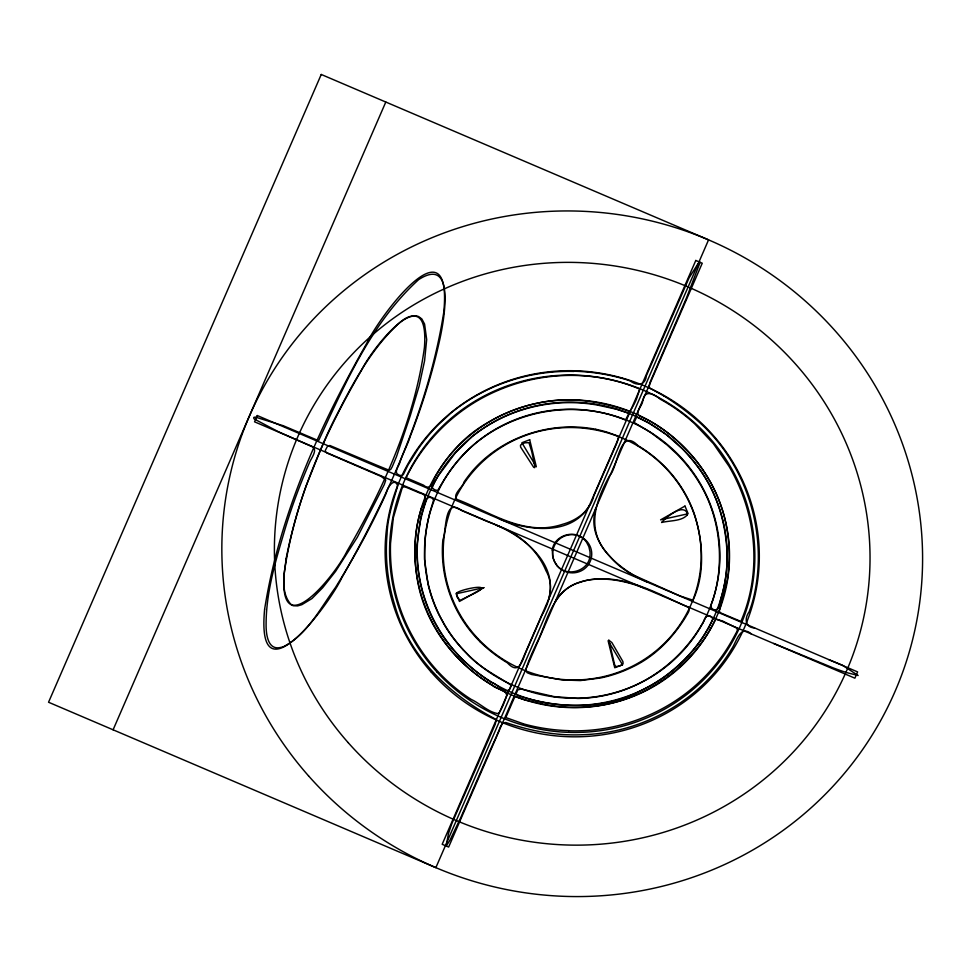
<?xml version="1.0" encoding="UTF-8"?>
<svg xmlns="http://www.w3.org/2000/svg" width="971" height="971" viewBox="0 0 971 971"><rect width="100%" height="100%" fill="white"/><g stroke="black" fill="none" stroke-linecap="round" stroke-linejoin="round"><path stroke-width="1.46" d="M424.995 540.531L424.521 559.381L428.114 584.53A149.109 145.298 16.4 0 0 438.868 614.631L444.973 625.846A138.987 135.418 16.4 0 0 454.307 639.428A145.444 141.717 16.4 0 0 466.65 653.337C478.861 667.15 495.708 675.161 510.612 684.895A2.282 2.221 16.4 0 1 510.88 685.757L510.443 687.759A28.717 27.989 16.4 0 1 510.042 688.67C505.308 695.527 497.286 683.56 491.69 682.54A178.919 174.331 16.4 0 1 467.634 664.322C443.577 642.972 426.609 613.866 420.188 582.309A161.077 156.95 16.4 0 1 417.069 544.865L420.807 517.009L426.233 499.082L429.036 497.237L432.046 497.868L433.588 500.089L429.813 512.652A200.851 195.693 16.4 0 0 425.055 540.544M286.239 558.313C284.309 573.218 279.988 592.638 291.276 604.763A7.489 7.295 16.4 0 0 293.57 605.783L297.648 605.892L301.811 604.702L311.958 598.549L322.651 587.746L335.529 571.446L357.267 537.339L384.261 484.614L385.681 480.354A1.578 1.529 16.4 0 0 385.621 479.71L380.935 476.324L327.045 453.056L325.419 451.758L325.37 450.253L327.688 445.932L329.922 445.519L377.634 465.558A81.673 79.586 16.4 0 1 379.612 466.359L388.934 470.17L390.67 469.491L392.187 466.845L396.508 456.601L410.26 415.722L419.12 386.082L424.582 360.775L426.682 339.559L424.582 324.071L421.851 318.974L418.647 316.582A11.349 11.057 16.4 0 0 415.746 315.83C405.089 315.247 397.54 324.727 390.633 331.475C367.329 356.029 351.429 386.227 336.1 416.098C324.205 438.516 315.793 462.366 306.144 485.767A542.121 528.224 16.4 0 0 286.19 558.313M548.53 599.459C559.636 561.347 518.854 532.557 487.308 521.512L461.662 510.564C443.638 496.691 446.781 530.809 442.861 539.767A133.476 130.053 16.4 0 0 450.034 594.701C456.431 612.361 466.735 628.589 480.123 641.77M595.891 508.051C585.003 542.182 619.862 570.378 647.815 582.321M421.39 508.331C423.708 503.621 428.903 494.482 420.358 493.28L405.477 487.017L403.645 486.823L402.225 487.806L393.34 517.774L390.524 543.408A193.727 188.762 16.4 0 0 393.17 581.35C401.424 629.111 430.25 673.243 471.166 699.387C480.147 703.429 488.753 712.653 498.511 713.624C502.359 708.308 504.495 701.742 506.765 695.6C506.279 689.276 496.023 689.398 492.139 685.223A89.429 87.135 16.4 0 1 489.967 683.924A158.491 154.438 16.4 0 1 466.99 666.701C440.555 643.336 421.62 611.196 416.802 575.997A169.233 164.9 16.4 0 1 415.175 541.83L415.709 535.118A137.991 134.459 16.4 0 1 421.438 508.343M642.729 400.853C642.668 405.368 633.881 413.391 640.095 416.28C661.882 425.674 680.283 441.963 695.467 459.878A160.931 156.804 16.4 0 1 708.417 478.582C717.217 493.353 723.419 509.654 726.502 526.561A160.591 156.477 16.4 0 1 727.315 579.821L719.147 611.439L721.222 613.162L740.873 621.404C755.147 588.414 757.416 550.885 749.054 516.062A188.301 183.47 16.4 0 0 728.893 466.116L713.418 443.698L694.593 423.72A173.712 169.257 16.4 0 0 660.523 399.324M113.097 729.804L385.803 102.028M643.069 400.064C644.732 388.922 654.842 394.481 660.511 399.36M710.311 628.601L710.675 627.873M589.433 505.296C571.883 536.575 527.459 530.858 499.337 518.915M554.987 602.214C572.55 570.936 616.961 576.653 645.084 588.596M449.452 414.435L438.856 424.181A191.518 186.614 16.4 0 0 417.846 449.318L408.172 464.696L403.305 474.576L402.006 475.559L400.113 475.377A9.249 9.018 16.4 0 1 398.765 474.928C393.473 472.889 398.28 466.845 399.518 463.495C402.48 454.003 407.456 445.276 410.478 435.809C421.936 406.194 431.525 375.801 438.601 344.766C442.703 327.421 458.203 253.989 418.622 279.636C371.274 322.748 345.203 383.654 318.561 440.688L283.301 425.735L255.81 417.227A4.454 4.333 16.4 0 0 255.045 417.105L253.795 417.421L253.783 418.258A2.743 2.682 16.4 0 0 254.281 419.011L278.337 431.707L311.242 446.32C318.901 448.748 311.181 458.154 309.494 462.56C299.311 486.058 290.402 510.139 283.374 534.778C274.757 563.714 266.236 593.196 266.103 623.637C265.933 632.776 267.256 650.983 280.922 647.39A19.578 19.08 16.4 0 0 283.508 646.674C307.443 634.354 320.187 608.392 335.444 587.528C354.233 557.075 371.735 525.712 386.312 493.001C387.126 487.879 394.311 476.64 397.722 485.791C393.109 501.558 387.526 517.446 387.065 534.196A192.088 187.16 16.4 0 0 394.736 605.006C409.034 656.76 449.937 695.054 495.841 719.305A2.537 2.464 16.4 0 1 496.193 720.348L495.174 724.415L451.806 823.687L448.493 833.409L446.199 846.044L450.01 840.097L460.994 817.06L487.697 755.705C491.265 747.379 495.356 739.295 498.766 730.896C500.126 727.692 501.327 722.06 505.806 722.485C530.834 731.151 557.536 736.164 584.117 734.634C643.263 732.668 701.111 699.933 731.612 648.992C736.516 642.134 739.951 624.256 751.238 633.857M470.826 437.8L455.302 452.947L438.698 475.195A74.16 72.255 16.4 0 0 433.6 484.335L432.095 487.551L434.231 489.53A11.251 10.96 16.4 0 0 435.53 490.064L437.253 490.416A1.238 1.202 16.4 0 0 437.812 490.27L443.262 481.167A172.765 168.347 16.4 0 1 462.669 455.484M573.982 371.238L577.175 371.335A192.646 187.706 16.4 0 1 621.889 378.326M595.745 429.291C551.273 420.528 501.789 436.719 472.197 471.251A153.77 149.837 16.4 0 0 464.089 481.859C463.131 487.163 452.037 494.227 456.892 499.373C485.099 509.969 511.935 528.54 543.141 527.836A69.609 67.824 16.4 0 0 562.731 524.243C577.077 520.274 590.113 510.892 593.827 495.805L617.216 442.218L618.515 436.732A1.238 1.202 16.4 0 0 618.345 436.185L607.53 432.301A134.811 131.352 16.4 0 0 595.745 429.291M621.901 378.314L624.972 379.188A86.625 84.404 16.4 0 1 630.41 381.033C637.061 386.142 645.545 385.305 646.322 375.838L689.034 277.961L697.724 264.197L700.152 262.279L686.764 297.211L649.769 382.926L649.198 387.138A2.682 2.61 16.4 0 0 649.648 387.987L663.569 395.767M523.272 723.759L506.364 717.751A1.626 1.578 16.4 0 1 506.037 717.035L514.909 696.498L524.898 699.921L542.109 703.89A151.318 147.434 16.4 0 0 585.95 706.937C641.03 703.672 691.558 668.703 715.493 619.571A1.59 1.554 16.4 0 1 716.319 619.364L722.545 620.979L737.207 628.334L737.171 631.004L732.098 640.277A64.28 62.63 16.4 0 1 730.386 643.203C711.974 674.796 683.329 699.86 649.963 714.729A181.565 176.904 16.4 0 1 568.739 730.762M754.54 627.97C745.085 627.46 744.332 618.442 749.054 611.924A114.748 111.799 16.4 0 0 753.581 597.614C768.656 534.705 747.172 464.854 698.804 421.802A247.605 241.257 16.4 0 0 663.594 395.719M496.63 525.323C511.037 530.724 524.389 539.33 534.22 551.273A76.248 74.294 16.4 0 1 545.933 570.645C554.429 585.222 549.671 601.668 541.927 615.298L526.937 649.793C522.58 658.726 519.995 676.411 507.384 662.829A145.14 141.426 16.4 0 1 480.087 641.807M828.967 659.746L842.367 665.184L858.158 675.5L847.331 672.769A208.741 203.388 16.4 0 1 833.057 667.842L773.717 643.457M637.838 445.495C619.389 426.548 617.944 467.452 609.703 475.559C594.519 502.954 585.379 531.477 609.97 556.504A77.534 75.544 16.4 0 0 621.719 567.695L626.987 571.421A68.176 66.429 16.4 0 0 633.165 574.978L679.846 595.891L693.015 600.224C705.456 573.254 703.004 540.956 694.095 513.319A127.674 124.409 16.4 0 0 665.766 467.634A135.989 132.505 16.4 0 0 637.813 445.531M449.342 414.314A186.663 181.868 16.4 0 1 573.982 371.432M462.669 455.496A136.316 132.833 16.4 0 1 483.315 437.338C523.672 408.5 578.837 401.096 624.826 419.775A1.711 1.675 16.4 0 0 625.797 419.472L628.917 413.306L616.282 409.179L597.201 405.016A156.622 152.605 16.4 0 0 470.704 437.654M568.739 730.665A184.939 180.205 16.4 0 1 523.26 723.796M727.158 557.924L726.575 570.038A150.493 146.633 16.4 0 1 721.465 596.68C719.693 600.624 720.361 611.245 713.988 609.715A10.268 10.001 16.4 0 1 712.799 609.181C708.745 606.948 712.738 601.595 713.369 598.342A146.111 142.361 16.4 0 0 718.746 571.798C721.671 541.248 715.578 509.557 699.557 483.206A153.187 149.255 16.4 0 0 676.933 454.076L666.749 444.657L651.772 433.297A118.462 115.428 16.4 0 0 647.281 430.396L634.682 422.846A2.355 2.294 16.4 0 1 634.439 421.815L636.697 416.996L648.992 423.077L666.446 434.705L682.322 448.808A166.102 161.841 16.4 0 1 696.231 464.83C717.168 491.071 726.684 524.728 727.158 557.924M608.817 640.217L614.643 664.734L615.881 666.579L619.134 666.155A13.776 13.424 16.4 0 0 621.027 665.256L623.115 663.509L622.872 661.482L611.864 642.547L608.817 640.217M534.815 466.311L534.73 467.646A3.447 3.362 16.4 0 1 533.637 467.257L520.614 447.061L520.48 445.131L522.92 443.577A18.048 17.587 16.4 0 1 525.08 442.8L528.964 442.667L531.295 450.119A45.953 44.775 16.4 0 1 532.023 452.85L534.815 466.311M712.92 618.685C702.458 642.438 683.572 663.084 662.513 678.074A163.941 159.742 16.4 0 1 641.151 690.527C605.067 709.303 562.622 708.769 524.376 697.651A76.26 74.306 16.4 0 1 518.89 695.989L516.499 694.593A1.808 1.772 16.4 0 1 516.184 693.901L517.592 690.041L520.966 688.985L554.016 696.595L577.891 698.452A140.127 136.535 16.4 0 0 612.737 693.525C650.072 683.499 682.358 657.768 701.851 624.559C704.485 621.962 704.121 615.371 708.988 615.917A6.773 6.591 16.4 0 1 710.651 616.342L712.92 618.685M552.329 550.448L552.645 556.116A21.35 20.804 16.4 0 0 555.461 563.131C562.561 576.689 583.814 573.582 589.057 560.218A21.92 21.362 16.4 0 0 590.004 551.698L588.875 546.746L586.533 542.219A19.226 18.728 16.4 0 0 581.556 537.291C570.96 529.765 553.191 537.084 552.329 550.448M284.127 573.995C278.798 646.176 336.16 573.776 346.975 551.237C383.618 488.389 414.532 419.982 424.436 347.375C429.765 275.194 372.403 347.594 361.588 370.133C324.945 432.981 294.019 501.388 284.127 573.995M525.663 670.293L527.18 672.721L531.55 674.469L561.942 679.955L580.403 680.562L600.588 677.976A133.658 130.235 16.4 0 0 632.74 666.846C655 656.287 672.587 638.093 685.453 617.386C686.764 614.352 690.539 610.917 688.742 607.518C657.136 593.475 624.28 573.74 588.45 579.954A67.679 65.943 16.4 0 0 580.088 582.272C555.618 588.778 548.506 615.323 540.082 635.92C534.948 647.22 528.94 658.277 525.663 670.293M456.431 593.208L456.673 595.526A12.295 11.98 16.4 0 0 457.353 597.468L460.242 600.321L466.82 597.104A43.889 42.773 16.4 0 1 468.071 596.449L472.307 594.41A59.292 57.775 16.4 0 0 473.557 593.779C497.286 582.127 460.485 588.936 456.431 593.208M264.622 609.23C255.713 703.356 328.987 605.067 341.877 577.636C388.825 495.198 428.903 406.376 443.796 312.092C452.704 217.953 379.43 316.243 366.54 343.685C319.593 426.111 279.514 514.933 264.622 609.23M687.359 514.788C682.018 521.427 669.759 520.407 661.591 522.495C664.965 518.769 680.489 504.495 686.448 511.717A11.567 11.276 16.4 0 1 687.043 513.174L687.359 514.788M639.804 389.116L636.418 399.287A77.413 75.422 16.4 0 1 631.344 408.961L629.718 411.461C600.612 400.999 568.872 396.277 538.322 402.989A160.628 156.513 16.4 0 0 486.896 423.138C464.138 436.052 446.332 456.176 434.049 479.055C433.345 484.869 428.976 490.173 423.514 485.148L406.096 477.708C421.62 445.738 446.963 418.55 477.623 400.61A188.884 184.041 16.4 0 1 519.376 382.756C558.738 371.335 601.959 373.034 639.804 389.116M321.243 74.464L48.55 702.239L435.87 867.637L708.563 239.861L321.243 74.464M257.266 415.539L254.548 421.815L854.881 678.183L857.611 671.908L257.266 415.539M695.794 260.459L442.181 844.297L448.638 847.052L702.251 263.214L695.794 260.459M483.837 587.649L459.441 601.437L456.285 593.767L483.837 587.649M684.98 506.073L660.596 519.861L688.148 513.744L684.98 506.073M529.681 439.754L521.888 442.74L536.332 466.796L529.681 439.754M622.532 664.771L614.752 667.757L608.101 640.714L622.532 664.771M452.352 651.772A157.63 153.588 16.4 0 0 720.373 607.506A157.63 153.588 16.4 0 0 543.918 401.982A157.63 153.588 16.4 0 0 452.352 651.772M458.98 655.728A155.311 151.33 16.4 0 0 720.482 599.969A155.311 151.33 16.4 0 0 537.181 405.562A155.311 151.33 16.4 0 0 458.98 655.728M463.155 649.684A147.993 144.194 16.4 0 0 712.993 599.374A147.993 144.194 16.4 0 0 540.483 412.202A147.993 144.194 16.4 0 0 463.155 649.684M478.096 638.772A129.264 125.951 16.4 0 0 695.685 592.043A129.264 125.951 16.4 0 0 542.874 430.444A129.264 125.951 16.4 0 0 478.096 638.772M557.39 565.996A19.578 19.068 16.4 0 0 590.647 560.34A19.578 19.068 16.4 0 0 568.605 534.924A19.578 19.068 16.4 0 0 557.39 565.996M437.168 672.211A183.021 178.324 16.4 0 0 746.238 610.407A183.021 178.324 16.4 0 0 533.225 378.654A183.021 178.324 16.4 0 0 437.168 672.211M431.415 672.357A187.476 182.682 16.4 0 0 749.321 615.213A187.476 182.682 16.4 0 0 535.907 373.689A187.476 182.682 16.4 0 0 431.415 672.357M308.535 775.865A351.089 342.095 16.4 0 0 903.88 668.849A351.089 342.095 16.4 0 0 504.216 216.557A351.089 342.095 16.4 0 0 308.535 775.865M348.091 742.548A298.425 290.778 16.4 0 0 854.128 651.577A298.425 290.778 16.4 0 0 514.424 267.134A298.425 290.778 16.4 0 0 348.091 742.548"/></g></svg>
